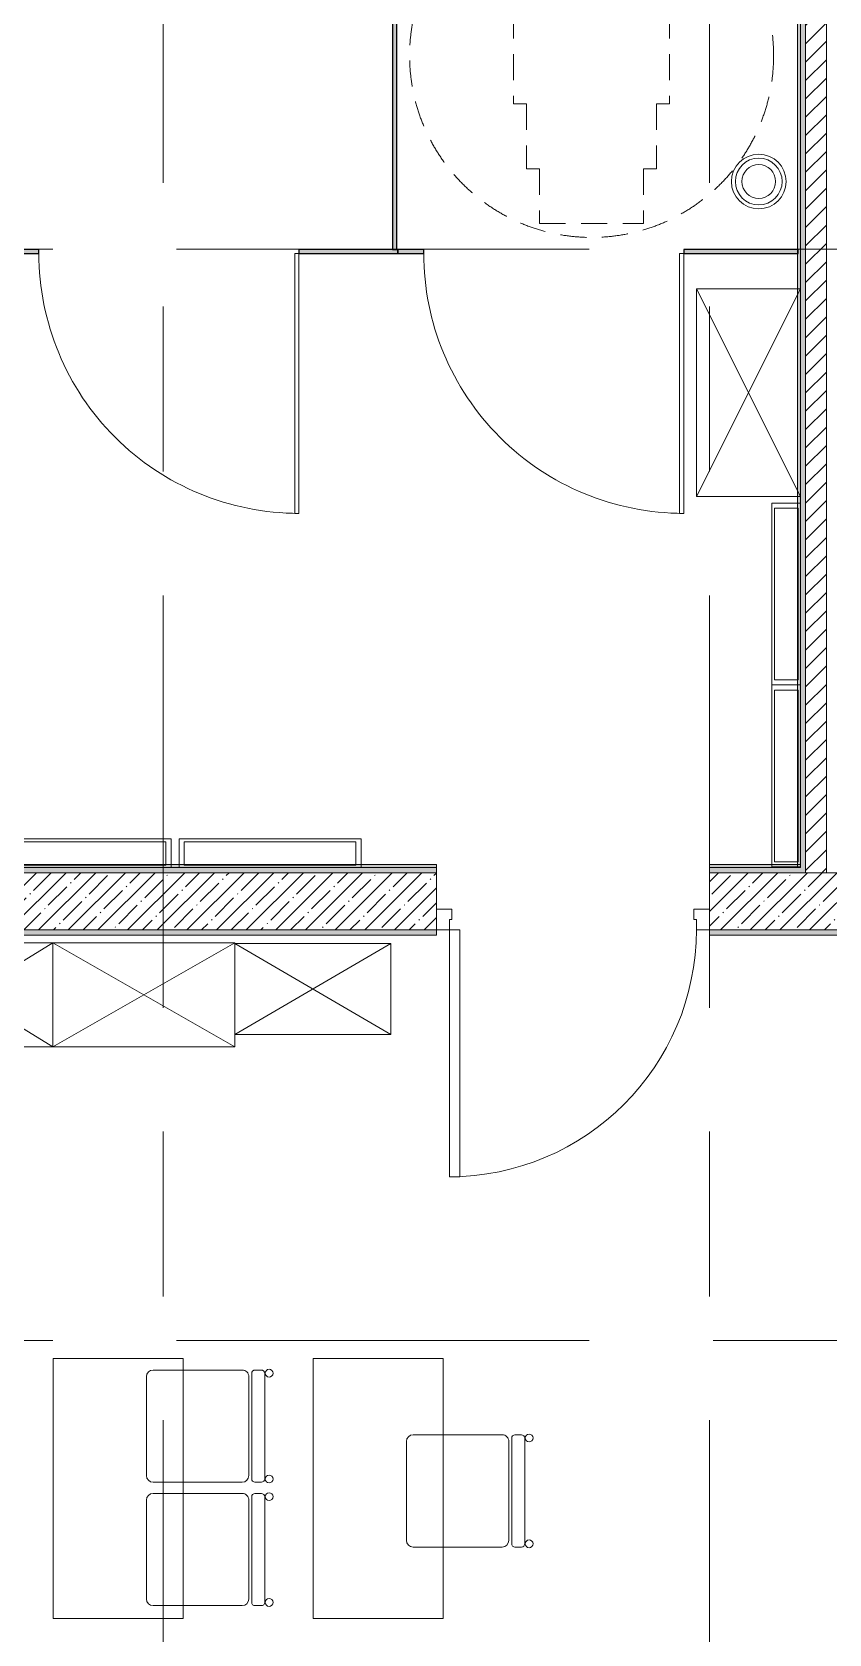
# Model space of a CAD drawing. Header units: millimetres. Extents: x 1322 to 199238, y -8553 to 29000.
# Drawn here: x 22574 to 25639, y 2470 to 8635 of the extents above; entities that cross this region are included whole.
import ezdxf

# ---------------------------------------------------------------- set-up
doc = ezdxf.new("R2010")
doc.units = ezdxf.units.MM
doc.linetypes.add('200_ШТРИХ__ш1_п0_6_', pattern=[160, 100, -60])
doc.linetypes.add('Осевая', pattern=[3175, 635, -476.25, 1587.5, -476.25])
for name, color, linetype, lineweight in [('A-DOOR', 7, 'Continuous', 9), ('A-DOOR-1', 7, 'Continuous', 13), ('A-DOOR-FRAM', 7, 'Continuous', 13), ('A-GENM', 7, 'Continuous', 9), ('A-GENM-1', 7, 'Continuous', 25), ('A-WALL', 7, 'Continuous', 9), ('I-WALL', 7, 'Continuous', 9), ('P-SANR-FIXT', 7, 'Continuous', 9), ('Оси-2', 7, 'Осевая', 9)]:
    doc.layers.add(name, color=color, linetype=linetype, lineweight=lineweight)
for name, color, linetype, lineweight, true_color in [('A-WALL-1', 7, 'Continuous', 9, 0x3c3c3c), ('A-WALL-FNSH-1', 7, 'Continuous', 9, 0x3c3c3c), ('I-FURN-1', 7, 'Continuous', 9, 0xf0f0f0), ('I-FURN-2', 7, '200_ШТРИХ__ш1_п0_6_', 9, 0xf0f0f0)]:
    doc.layers.add(name, color=color, linetype=linetype, lineweight=lineweight, true_color=true_color)
pattern_1 = [(0, (-75531.326, 0), (121.92, 30.48), [10.058, -81.382, 10.058, -81.382, -487.68]), (0, (-75531.326, 0), (121.92, 30.48), [-182.88, 10.058, -172.822, 10.058, -81.382, -213.36]), (0, (-75531.326, 0), (121.92, 30.48), [-457.2, 10.058, -50.902, 10.058, -142.342]), (120, (-75485.606, 15.24), (-87.356454, 90.345817), [10.058, -81.382, 10.058, -81.382, -487.68]), (120, (-75485.606, 15.24), (-87.356454, 90.345817), [-182.88, 10.058, -172.822, 10.058, -81.382, -213.36]), (120, (-75485.606, 15.24), (-87.356454, 90.345817), [-457.2, 10.058, -50.902, 10.058, -142.342]), (240, (-75470.366, 76.2), (-34.563546, -120.825817), [10.058, -81.382, 10.058, -81.382, -487.68]), (240, (-75470.366, 76.2), (-34.563546, -120.825817), [-182.88, 10.058, -172.822, 10.058, -81.382, -213.36]), (240, (-75470.366, 76.2), (-34.563546, -120.825817), [-457.2, 10.058, -50.902, 10.058, -142.342])]

# ---------------------------------------------------------------- blocks, each defined once
blk = doc.blocks.new('110_Дверь_СКБ_1Ст_Внутренняя1 - Д-7а_л__950x2100h_Туалет-32220591-План размещения напольных электротехнических лючков и розеток 1 этажа в осях 23_1-33')
at = {"layer": 'A-DOOR'}
blk.add_arc((487.5, 110), 950, 90, 180, dxfattribs=at)
at = {"layer": 'A-DOOR-1'}
for p, q in [((487.5, 1060), (447.5, 1060)), ((447.5, 110), (447.5, 1060)), ((487.5, 1060), (487.5, 110)), ((487.5, 110), (447.5, 110))]:
    blk.add_line(p, q, dxfattribs=at)
at = {"layer": 'A-DOOR-FRAM'}
for p, q in [((-512.5, 110), (-512.5, 30)), ((-512.5, 110), (-462.5, 110)), ((-462.5, 110), (-462.5, 70)), ((-452.5, 70), (-462.5, 70)), ((-452.5, 70), (-452.5, 30)), ((477.5, 70), (477.5, 30)), ((487.5, 70), (477.5, 70)), ((487.5, 110), (487.5, 70)), ((487.5, 110), (537.5, 110)), ((537.5, 110), (537.5, 30)), ((-512.5, 30), (-452.5, 30)), ((477.5, 30), (537.5, 30))]:
    blk.add_line(p, q, dxfattribs=at)
blk = doc.blocks.new('131_Сантехническая перегородка_Дверь МГН - СД-1-30883454-План размещения напольных электротехнических лючков и розеток 1 этажа в осях 23_1-33')
at = {"layer": 'A-GENM'}
for points in [[(-370, 8), (-370, -8), (10, -8), (10, 8), (-34.9, 8)], [(1010, 8), (1010, -8), (1390, -8), (1390, 8), (1295.2, 8)]]:
    blk.add_hatch(color=256, dxfattribs=at).paths.add_polyline_path(points)
at = {"layer": 'A-DOOR'}
for p, q in [((10, 1008), (26, 1008)), ((10, 8), (10, 1008)), ((26, 8), (26, 1008)), ((10, 8), (26, 8))]:
    blk.add_line(p, q, dxfattribs=at)
blk.add_arc((10, 8), 1000, 360, 90, dxfattribs=at)
at = {"layer": 'A-GENM-1'}
for p, q in [((10, 8), (-370, 8)), ((-370, 8), (-370, -8)), ((10, -8), (10, 8)), ((1390, 8), (1010, 8)), ((1010, 8), (1010, -8)), ((1390, -8), (1390, 8)), ((-370, -8), (10, -8)), ((1010, -8), (1390, -8))]:
    blk.add_line(p, q, dxfattribs=at)
blk = doc.blocks.new('FRT_2D_Символ _разворот МГН_1 - D1_4_Символ доступности разворота МГН _360__-18618045-План размещения напольных электротехнических лючков и розеток 1 этажа в осях 23_1-33')
at = {"layer": 'I-FURN-2'}
for p, q in [((-300, 325.4), (-300, -185.8)), ((-300, 325.4), (-200, 325.4)), ((-200, 195.4), (-200, 325.4)), ((200, 325.4), (300, 325.4)), ((200, 195.4), (200, 325.4)), ((300, 325.4), (300, -185.8)), ((-200, 195.4), (200, 195.4)), ((-300, -185.8), (-250, -185.8)), ((-250, -185.8), (-250, -435.8)), ((300, -185.8), (250, -185.8)), ((250, -185.8), (250, -435.8)), ((-200, -435.8), (-250, -435.8)), ((-200, -435.8), (-200, -645.8)), ((200, -435.8), (250, -435.8)), ((200, -435.8), (200, -645.8)), ((-200, -645.8), (200, -645.8))]:
    blk.add_line(p, q, dxfattribs=at)
blk.add_circle((0, 0), 700, dxfattribs=at)
blk = doc.blocks.new('Стол базовый прямоугольный - 1_89-25401668-План размещения напольных электротехнических лючков и розеток 1 этажа в осях 23_1-33')
at = {"layer": 'I-FURN-1'}
for p, q in [((500, 250), (-500, 250)), ((-500, 250), (-500, -250)), ((500, -250), (500, 250)), ((-500, -250), (500, -250))]:
    blk.add_line(p, q, dxfattribs=at)
blk = doc.blocks.new('M_Стул-Breuer - 1_87-25466819-План размещения напольных электротехнических лючков и розеток 1 этажа в осях 23_1-33')
at = {"layer": 'I-FURN-1'}
for p, q in [((-215.9, 215.9), (-215.9, 100)), ((190.5, 241.3), (-190.5, 241.3)), ((215.9, 100), (215.9, 215.9)), ((-215.9, 100), (-215.9, -127)), ((215.9, -127), (215.9, 100)), ((-215.9, -176.2), (-215.9, -200.8)), ((203.2, -163.5), (-203.2, -163.5)), ((-190.5, -152.4), (190.5, -152.4)), ((215.9, -200.8), (215.9, -176.2)), ((-203.2, -213.5), (203.2, -213.5))]:
    blk.add_line(p, q, dxfattribs=at)
for centre, radius, start, end in [((-190.5, 215.9), 25.4, 90, 180), ((190.5, 215.9), 25.4, 0, 90), ((-190.5, -127), 25.4, 180, 270), ((-203.2, -176.2), 12.7, 90, 180), ((190.5, -127), 25.4, 270, 360), ((203.2, -176.2), 12.7, 360, 90), ((-203.5, -230.6), 15.1, 360, 180), ((-203.5, -230.6), 15.1, 180, 360), ((-203.2, -200.8), 12.7, 180, 270), ((203.7, -230.6), 15.1, 360, 180), ((203.7, -230.6), 15.1, 180, 360), ((203.2, -200.8), 12.7, 270, 360)]:
    blk.add_arc(centre, radius, start, end, dxfattribs=at)
blk = doc.blocks.new('Шкаф параметрический - 13_3-25587571-План размещения напольных электротехнических лючков и розеток 1 этажа в осях 23_1-33')
at = {"layer": 'I-FURN-1'}
for p, q in [((0, 0), (600, 350)), ((0, 350), (600, 0)), ((600, 350), (0, 350)), ((0, 350), (0, 0)), ((0, 0), (0, 350)), ((0, 350), (600, 350)), ((600, 0), (600, 350)), ((600, 350), (600, 0)), ((0, 0), (600, 0)), ((600, 0), (0, 0))]:
    blk.add_line(p, q, dxfattribs=at)
blk = doc.blocks.new('Шкаф параметрический - 13_1-25587687-План размещения напольных электротехнических лючков и розеток 1 этажа в осях 23_1-33')
at = {"layer": 'I-FURN-1'}
for p, q in [((0, 0), (700, 400)), ((0, 400), (700, 0)), ((700, 400), (0, 400)), ((0, 400), (0, 0)), ((0, 0), (0, 400)), ((0, 400), (700, 400)), ((700, 0), (700, 400)), ((700, 400), (700, 397.6)), ((700, 397.6), (700, 47.6)), ((0, 0), (700, 0)), ((700, 0), (0, 0)), ((700, 47.6), (700, 0))]:
    blk.add_line(p, q, dxfattribs=at)
blk = doc.blocks.new('Шкаф параметрический - 13_2-25587811-План размещения напольных электротехнических лючков и розеток 1 этажа в осях 23_1-33')
at = {"layer": 'I-FURN-1'}
for p, q in [((0, 0), (650, 400)), ((0, 400), (650, 0)), ((650, 400), (0, 400)), ((0, 400), (0, 0)), ((0, 0), (0, 400)), ((0, 400), (650, 400)), ((650, 0), (650, 400)), ((650, 400), (650, 0)), ((0, 0), (650, 0)), ((650, 0), (0, 0))]:
    blk.add_line(p, q, dxfattribs=at)
blk = doc.blocks.new('Вешалка - 1_25-V82-План размещения напольных электротехнических лючков и розеток 1 этажа в осях 23_1-33')
at = {"layer": 'I-FURN-1'}
for p, q in [((350, 55), (-350, 55)), ((-350, 55), (-350, -55)), ((-339, 55), (350, 55)), ((-330.4, -46), (-330.4, 44.4)), ((-330.4, -44.1), (-330.4, 44.4)), ((-330.4, 44.4), (330.2, 44.4)), ((330.2, 44.4), (-330.4, 44.4)), ((330.2, 44.4), (330.2, -46)), ((330.2, -44), (330.2, 44.4)), ((350, -55), (350, 55)), ((350, 55), (350, -44)), ((-350, -55), (350, -55)), ((330.2, -46), (-330.4, -46))]:
    blk.add_line(p, q, dxfattribs=at)
blk = doc.blocks.new('Вешалка - 1_25-V77-План размещения напольных электротехнических лючков и розеток 1 этажа в осях 23_1-33')
at = {"layer": 'I-FURN-1'}
for p, q in [((350, 55), (-350, 55)), ((-350, 55), (-350, -55)), ((-350, -44), (-350, 55)), ((-350, 55), (350, 55)), ((-330.4, -46), (-330.4, 44.4)), ((-330.4, -44), (-330.4, 44.4)), ((-330.4, 44.4), (330.2, 44.4)), ((330.2, 44.4), (-330.4, 44.4)), ((330.2, 44.4), (330.2, -46)), ((330.2, -44), (330.2, 44.4)), ((350, -55), (350, 55)), ((350, 55), (350, -44)), ((-350, -55), (350, -55)), ((330.2, -46), (-330.4, -46))]:
    blk.add_line(p, q, dxfattribs=at)
blk = doc.blocks.new('Вешалка - 1_25-32858924-План размещения напольных электротехнических лючков и розеток 1 этажа в осях 23_1-33')
at = {"layer": 'I-FURN-1'}
for p, q in [((350, 55), (-350, 55)), ((-350, 55), (-350, -55)), ((-350, -44), (-350, 55)), ((-350, 55), (350, 55)), ((-330.4, -46), (-330.4, 44.4)), ((-330.4, -44), (-330.4, 44.4)), ((-330.4, 44.4), (330.2, 44.4)), ((330.2, 44.4), (-330.4, 44.4)), ((330.2, 44.4), (330.2, -46)), ((330.2, -44), (330.2, 44.4)), ((350, -55), (350, 55)), ((350, 55), (350, -44)), ((-350, -55), (350, -55)), ((330.2, -46), (-330.4, -46))]:
    blk.add_line(p, q, dxfattribs=at)
blk = doc.blocks.new('Вешалка - 1_25-V83-План размещения напольных электротехнических лючков и розеток 1 этажа в осях 23_1-33')
at = {"layer": 'I-FURN-1'}
for p, q in [((350, 55), (-350, 55)), ((-350, 55), (-350, -55)), ((-341.5, 55), (350, 55)), ((-330.4, -46), (-330.4, 44.4)), ((-330.4, -44), (-330.4, 44.4)), ((-330.4, 44.4), (330.2, 44.4)), ((330.2, 44.4), (-330.4, 44.4)), ((330.2, 44.4), (330.2, -46)), ((330.2, -44), (330.2, 44.4)), ((350, -55), (350, 55)), ((350, 55), (350, -44)), ((-350, -55), (350, -55)), ((330.2, -46), (-330.4, -46))]:
    blk.add_line(p, q, dxfattribs=at)
blk = doc.blocks.new('Шкаф параметрический - 1_161-V84-План размещения напольных электротехнических лючков и розеток 1 этажа в осях 23_1-33')
at = {"layer": 'I-FURN-1'}
for p, q in [((0, 0), (800, 400)), ((0, 400), (800, 0)), ((800, 400), (0, 400)), ((0, 400), (0, 0)), ((0, 11), (0, 400)), ((0, 400), (800, 400)), ((800, 0), (800, 400)), ((800, 400), (800, 11)), ((0, 0), (800, 0))]:
    blk.add_line(p, q, dxfattribs=at)
blk = doc.blocks.new('110_Дверь_СКБ_2Ст - Д-5_п__в составе перегородки _не входит в спец__-32680960-План размещения напольных электротехнических лючков и розеток 1 этажа в осях 23_1-33')
at = {"layer": 'A-DOOR'}
for centre, radius, start, end in [((-637.5, 0.5), 900, 0, 90), ((662.5, 0.5), 400, 90, 180)]:
    blk.add_arc(centre, radius, start, end, dxfattribs=at)
at = {"layer": 'A-DOOR-1'}
for p, q in [((-637.5, 900.5), (-587.5, 900.5)), ((-637.5, 900.5), (-637.5, 0.5)), ((-587.5, 0.5), (-587.5, 900.5)), ((662.5, 400.5), (612.5, 400.5)), ((612.5, 0.5), (612.5, 400.5)), ((662.5, 400.5), (662.5, 0.5)), ((-637.5, 0.5), (-587.5, 0.5)), ((662.5, 0.5), (612.5, 0.5))]:
    blk.add_line(p, q, dxfattribs=at)
at = {"layer": 'A-DOOR-FRAM'}
for p, q in [((-637.5, 0.5), (-687.5, 0.5)), ((-687.5, 0.5), (-687.5, -79.5)), ((-637.5, 0.5), (-637.5, -49.5)), ((712.5, 0.5), (662.5, 0.5)), ((662.5, 0.5), (662.5, -49.5)), ((712.5, 0.5), (712.5, -79.5)), ((-637.5, -49.5), (-627.5, -49.5)), ((-627.5, -49.5), (-627.5, -79.5)), ((652.5, -49.5), (662.5, -49.5)), ((652.5, -49.5), (652.5, -79.5)), ((-627.5, -79.5), (-687.5, -79.5)), ((712.5, -79.5), (652.5, -79.5))]:
    blk.add_line(p, q, dxfattribs=at)
blk = doc.blocks.new('мусорная корзина - Round_ Metal-30590745-План размещения напольных электротехнических лючков и розеток 1 этажа в осях 23_1-33')
at = {"layer": 'P-SANR-FIXT'}
for radius, start, end in [(105, 0, 180), (90, 360, 180), (65, 0, 180), (105, 180, 360), (90, 180, 360), (65, 180, 360)]:
    blk.add_arc((0, 0), radius, start, end, dxfattribs=at)
blk = doc.blocks.new('131_Сантехническая перегородка 7 - СП-1-V114-План размещения напольных электротехнических лючков и розеток 1 этажа в осях 23_1-33')
at = {"layer": 'A-GENM'}
blk.add_hatch(color=256, dxfattribs=at).paths.add_polyline_path([(2165.9, -8), (2165.9, 8), (-4.1, 8), (-4.1, -8), (1220.2, -8)])
at = {"layer": 'A-GENM', "flags": 128}
for points in [[(71.5, 8), (71.1, 8.5), (70.8, 9), (70.4, 9.5), (70, 9.9), (69.6, 10.4), (69.2, 10.8), (68.8, 11.2), (68.3, 11.6), (67.8, 12), (67.3, 12.3), (66.8, 12.7), (66.3, 13), (65.8, 13.3), (65.3, 13.6), (64.7, 13.8), (64.2, 14), (63.6, 14.3), (63, 14.4), (62.4, 14.6), (61.9, 14.7), (61.3, 14.9), (60.7, 14.9), (60.1, 15), (59.5, 15.1), (58.9, 15.1), (58.3, 15.1), (57.7, 15), (57.1, 15), (56.5, 14.9), (55.9, 14.8), (55.3, 14.7), (54.7, 14.5), (54.1, 14.4), (53.5, 14.2), (53, 13.9), (52.4, 13.7), (51.9, 13.4), (51.4, 13.2), (50.8, 12.9), (50.3, 12.5), (49.8, 12.2), (49.3, 11.8), (48.9, 11.4), (48.4, 11), (48, 10.6), (47.6, 10.2), (47.2, 9.7), (46.8, 9.3), (46.4, 8.8), (46.1, 8.3), (45.9, 8)], [(45.9, -8), (46.3, -8.5), (46.6, -9), (47, -9.5), (47.4, -9.9), (47.8, -10.4), (48.2, -10.8), (48.6, -11.2), (49.1, -11.6), (49.6, -12), (50, -12.3), (50.5, -12.7), (51.1, -13), (51.6, -13.3), (52.1, -13.6), (52.7, -13.8), (53.2, -14), (53.8, -14.3), (54.4, -14.4), (54.9, -14.6), (55.5, -14.7), (56.1, -14.9), (56.7, -14.9), (57.3, -15), (57.9, -15.1), (58.5, -15.1), (59.1, -15.1), (59.7, -15), (60.3, -15), (60.9, -14.9), (61.5, -14.8), (62.1, -14.7), (62.7, -14.5), (63.3, -14.4), (63.8, -14.2), (64.4, -13.9), (65, -13.7), (65.5, -13.4), (66, -13.2), (66.6, -12.9), (67.1, -12.5), (67.6, -12.2), (68, -11.8), (68.5, -11.4), (69, -11), (69.4, -10.6), (69.8, -10.2), (70.2, -9.7), (70.6, -9.3), (70.9, -8.8), (71.3, -8.3), (71.5, -8)]]:
    blk.add_lwpolyline(points, dxfattribs=at)
at = {"layer": 'A-GENM'}
for radius, start, end in [(24.6, 22.20993, 157.79007), (17.6, 32.31789, 147.68211), (15.1, 78.86994, 142.31906), (15.1, 37.68094, 53.12397), (24.6, 199.91127, 340.08873), (17.6, 208.97309, 331.02691), (15.1, 213.78108, 233.12397), (15.1, 258.86994, 326.21892)]:
    blk.add_arc((58.7, 0), radius, start, end, dxfattribs=at)
at = {"layer": 'A-GENM-1'}
for p, q in [((2165.9, 8), (-4.1, 8)), ((-4.1, 8), (-4.1, -8)), ((2165.9, -8), (2165.9, 8)), ((-4.1, -8), (2165.9, -8))]:
    blk.add_line(p, q, dxfattribs=at)
blk = doc.blocks.new('131_Сантехническая перегородка_Дверь МГН 2 - СД-1-30897608-План размещения напольных электротехнических лючков и розеток 1 этажа в осях 23_1-33')
at = {"layer": 'A-GENM'}
for points in [[(10, 8), (-430, 8), (-430, -8), (10, -8)], [(1010, 8), (1010, -8), (1110, -8), (1110, 8)]]:
    blk.add_hatch(color=256, dxfattribs=at).paths.add_polyline_path(points)
at = {"layer": 'A-DOOR'}
for p, q in [((10, 1008), (26, 1008)), ((10, 8), (10, 1008)), ((26, 8), (26, 1008)), ((10, 8), (26, 8))]:
    blk.add_line(p, q, dxfattribs=at)
blk.add_arc((10, 8), 1000, 360, 90, dxfattribs=at)
at = {"layer": 'A-GENM-1'}
for p, q in [((10, 8), (-430, 8)), ((-430, 8), (-430, -8)), ((10, -8), (10, 8)), ((1110, 8), (1010, 8)), ((1010, 8), (1010, -8)), ((1110, -8), (1110, 8)), ((-430, -8), (10, -8)), ((1010, -8), (1110, -8))]:
    blk.add_line(p, q, dxfattribs=at)

msp = doc.modelspace()

# ---------------------------------------------------------------- hatches: boundary and pattern name
at = {"layer": 'I-WALL'}
h = msp.add_hatch(dxfattribs=at)
h.set_pattern_fill('FP_3', color=256, style=0, pattern_type=2)
h.set_pattern_definition([(45, (-75531.326, 0), (-35.35534, 35.35534), [])])
h.paths.add_polyline_path([(25548.7, 5400), (25628.7, 5400), (25628.7, 10380), (25548.7, 10380), (25548.7, 6308.8)])
msp.add_hatch(color=256, dxfattribs=at).paths.add_polyline_path([(25517.7, 5420), (25528.7, 5420), (25528.7, 9980), (25517.7, 9980), (25517.7, 5422.5)])
h = msp.add_hatch(dxfattribs=at)
h.set_pattern_fill('FP_31', color=256, style=0, pattern_type=2)
h.set_pattern_definition(pattern_1)
h.paths.add_polyline_path([(25548.7, 5420), (25548.7, 9980), (25528.7, 9980), (25528.7, 5420)])
h = msp.add_hatch(color=256, dxfattribs=at)
h.paths.add_polyline_path([(25178.7, 5420), (25528.7, 5420), (25528.7, 5431), (25178.7, 5431)])
h.paths.add_polyline_path([(24128.7, 5420), (24128.7, 5431), (22419.7, 5431), (22419.7, 5420), (23839.3, 5420)])
h = msp.add_hatch(dxfattribs=at)
h.set_pattern_fill('FP_2', color=256, style=0, pattern_type=2)
h.set_pattern_definition([(45, (-75531.33, 0), (-57.024626, 57.024626), []), (45, (-75474.3, 0), (-57.024626, 57.024626), [100.806, -20.161, 3.353, -16.808])])
h.paths.add_polyline_path([(26038.7, 5180), (26078.7, 5180), (26078.7, 5400), (25178.7, 5400), (25178.7, 5180), (25640.2, 5180)])
h.paths.add_polyline_path([(24128.7, 5180), (24128.7, 5400), (18678.7, 5400), (18678.7, 5180), (23645.1, 5180)])
h = msp.add_hatch(dxfattribs=at)
h.set_pattern_fill('FP_31', color=256, style=0, pattern_type=2)
h.set_pattern_definition(pattern_1)
h.paths.add_polyline_path([(25178.7, 5400), (25548.7, 5400), (25548.7, 5420), (25178.7, 5420)])
h.paths.add_polyline_path([(24128.7, 5400), (24128.7, 5420), (22388.7, 5420), (22388.7, 5400), (23645.1, 5400)])
h = msp.add_hatch(dxfattribs=at)
h.set_pattern_fill('FP_31', color=256, style=0, pattern_type=2)
h.set_pattern_definition(pattern_1)
h.paths.add_polyline_path([(26037.7, 5160), (26038.7, 5160), (26038.7, 5180), (25178.7, 5180), (25178.7, 5160), (25640.2, 5160)])
h.paths.add_polyline_path([(24128.7, 5160), (24128.7, 5180), (18678.7, 5180), (18678.7, 5160), (23645.1, 5160)])

# ---------------------------------------------------------------- linework, layer by layer
at = {"layer": 'A-WALL'}
for p, q in [((25528.7, 5420), (25528.7, 9980)), ((24128.7, 5420), (22408.7, 5420)), ((26038.7, 5160), (25178.7, 5160))]:
    msp.add_line(p, q, dxfattribs=at)
at = {"layer": 'A-WALL-1'}
for p, q in [((25628.7, 5400), (25628.7, 10380)), ((25548.7, 10000), (25548.7, 5400)), ((25548.7, 5400), (25548.7, 10000)), ((18678.7, 5400), (24128.7, 5400)), ((24128.7, 5160), (24128.7, 5420)), ((25178.7, 5420), (25178.7, 5160)), ((25528.7, 5420), (25178.7, 5420)), ((25178.7, 5400), (25998.7, 5400)), ((18678.7, 5180), (24128.7, 5180)), ((26099.7, 5180), (25178.7, 5180)), ((18658.7, 5160), (24128.7, 5160))]:
    msp.add_line(p, q, dxfattribs=at)
at = {"layer": 'A-WALL-FNSH-1'}
for p, q in [((25517.7, 9980), (25517.7, 5420)), ((24128.7, 5431), (22419.7, 5431)), ((24128.7, 5420), (24128.7, 5431)), ((25528.7, 5431), (25178.7, 5431)), ((25178.7, 5431), (25178.7, 5420)), ((18657.7, 5159), (24128.7, 5159)), ((24128.7, 5159), (24128.7, 5160)), ((25178.7, 5160), (25178.7, 5159)), ((25178.7, 5159), (26037.7, 5159))]:
    msp.add_line(p, q, dxfattribs=at)
at = {"layer": 'Оси-2'}
for p, q in [((25178.7, 593.7), (25178.7, 19528.3)), ((23078.7, 593.7), (23078.7, 19415.1)), ((9318.1, 7800), (47228.7, 7800)), ((9318.1, 3600), (47228.7, 3600))]:
    msp.add_line(p, q, dxfattribs=at)

# ---------------------------------------------------------------- block references
at = {"layer": 'A-DOOR'}
for name, p, rotation in [('110_Дверь_СКБ_1Ст_Внутренняя1 - Д-7а_л__950x2100h_Туалет-32220591-План размещения напольных электротехнических лючков и розеток 1 этажа в осях 23_1-33', (24666.2, 5290), 180), ('110_Дверь_СКБ_2Ст - Д-5_п__в составе перегородки _не входит в спец__-32680960-План размещения напольных электротехнических лючков и розеток 1 этажа в осях 23_1-33', (26079.2, 2212.5), 89.99999999999991)]:
    msp.add_blockref(name, p, dxfattribs=dict(at, rotation=rotation))
at = {"layer": 'A-GENM'}
for name, p, rotation in [('131_Сантехническая перегородка 7 - СП-1-V114-План размещения напольных электротехнических лючков и розеток 1 этажа в осях 23_1-33', (23968.7, 9964.9), 269.9999999999999), ('131_Сантехническая перегородка_Дверь МГН - СД-1-30883454-План размещения напольных электротехнических лючков и розеток 1 этажа в осях 23_1-33', (23610.2, 7791), 180), ('131_Сантехническая перегородка_Дверь МГН 2 - СД-1-30897608-План размещения напольных электротехнических лючков и розеток 1 этажа в осях 23_1-33', (25090.2, 7791), 180)]:
    msp.add_blockref(name, p, dxfattribs=dict(at, rotation=rotation))
at = {"layer": 'I-FURN-1'}
for name, p in [('FRT_2D_Символ _разворот МГН_1 - D1_4_Символ доступности разворота МГН _360__-18618045-План размещения напольных электротехнических лючков и розеток 1 этажа в осях 23_1-33', (24725.9, 8544.9)), ('Вешалка - 1_25-V82-План размещения напольных электротехнических лючков и розеток 1 этажа в осях 23_1-33', (22758.7, 5475)), ('Вешалка - 1_25-V77-План размещения напольных электротехнических лючков и розеток 1 этажа в осях 23_1-33', (23489.3, 5475)), ('Шкаф параметрический - 13_2-25587811-План размещения напольных электротехнических лючков и розеток 1 этажа в осях 23_1-33', (22003.7, 4730)), ('Шкаф параметрический - 13_1-25587687-План размещения напольных электротехнических лючков и розеток 1 этажа в осях 23_1-33', (22653.7, 4730)), ('Шкаф параметрический - 13_3-25587571-План размещения напольных электротехнических лючков и розеток 1 этажа в осях 23_1-33', (23353.7, 4777.6))]:
    msp.add_blockref(name, p, dxfattribs=at)
for name, p, rotation in [('Шкаф параметрический - 1_161-V84-План размещения напольных электротехнических лючков и розеток 1 этажа в осях 23_1-33', (25528.7, 6847.5), 89.9999999999999), ('Вешалка - 1_25-32858924-План размещения напольных электротехнических лючков и розеток 1 этажа в осях 23_1-33', (25473.7, 6472.5), 89.99999999999984), ('Вешалка - 1_25-V83-План размещения напольных электротехнических лючков и розеток 1 этажа в осях 23_1-33', (25473.7, 5772.5), 89.99999999999984), ('Стол базовый прямоугольный - 1_89-25401668-План размещения напольных электротехнических лючков и розеток 1 этажа в осях 23_1-33', (22905, 3030), 90), ('Стол базовый прямоугольный - 1_89-25401668-План размещения напольных электротехнических лючков и розеток 1 этажа в осях 23_1-33', (23905, 3030), 90), ('M_Стул-Breuer - 1_87-25466819-План размещения напольных электротехнических лючков и розеток 1 этажа в осях 23_1-33', (23255, 3270), 90.00000000000006), ('M_Стул-Breuer - 1_87-25466819-План размещения напольных электротехнических лючков и розеток 1 этажа в осях 23_1-33', (24255, 3020.7), 90.00000000000006), ('M_Стул-Breuer - 1_87-25466819-План размещения напольных электротехнических лючков и розеток 1 этажа в осях 23_1-33', (23255, 2795), 90.00000000000006)]:
    msp.add_blockref(name, p, dxfattribs=dict(at, rotation=rotation))
at = {"layer": 'P-SANR-FIXT'}
msp.add_blockref('мусорная корзина - Round_ Metal-30590745-План размещения напольных электротехнических лючков и розеток 1 этажа в осях 23_1-33', (25368.7, 8060), dxfattribs=at)

doc.saveas('drawing.dxf')
